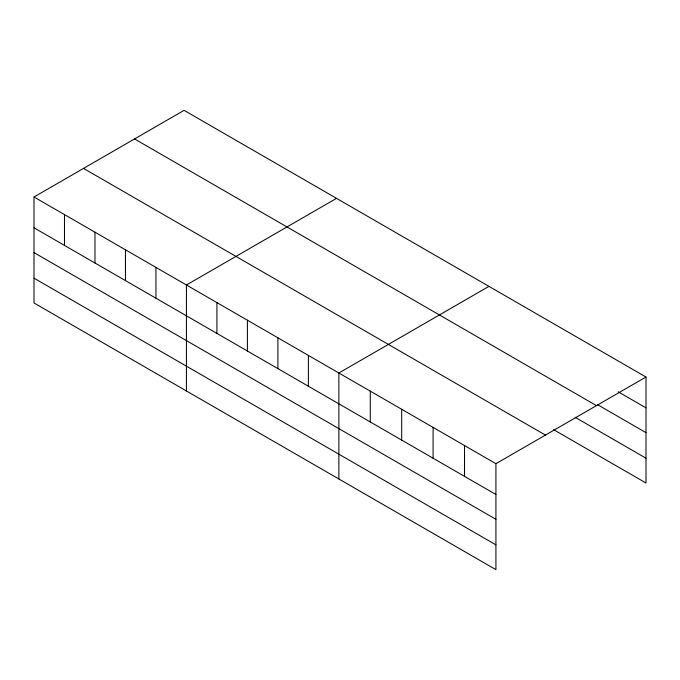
<?xml version="1.0" encoding="UTF-8"?>
<svg xmlns="http://www.w3.org/2000/svg" width="680" height="680" viewBox="0 0 680 680"><rect width="100%" height="100%" fill="white"/><g stroke="black" fill="none" stroke-linecap="round" stroke-linejoin="round"><path stroke-width="1.02" d="M495.924 519.299L495.924 463.683L34 196.996L34 302.966L495.924 569.653L495.924 519.299L34 252.603M553.562 429.641L646 483.004L646 377.034L184.076 110.347L34 196.996M336.515 198.356L186.43 284.997L186.43 390.975M488.945 286.365L338.87 373.005L338.87 478.975M495.924 463.683L646 377.034M618.179 391.782L646 407.847M597.542 404.668L646 432.65M134.555 138.941L596.471 405.628M575.101 417.274L646 458.201M83.529 168.402L545.445 435.089M34 227.808L495.924 494.496M34 278.162L495.924 544.85M464.517 445.544L464.517 476.357M433.1 427.414L433.1 458.226M401.693 409.275L401.693 440.087M370.277 391.144L370.277 421.957M308.38 355.411L308.38 386.214M277.899 337.807L277.899 368.62M247.409 320.203L247.409 351.016M216.92 302.6L216.92 333.412M155.95 267.401L155.95 298.214M125.46 249.798L125.46 280.611M94.971 232.195L94.971 263.007M64.49 214.591L64.49 245.403"/></g></svg>
